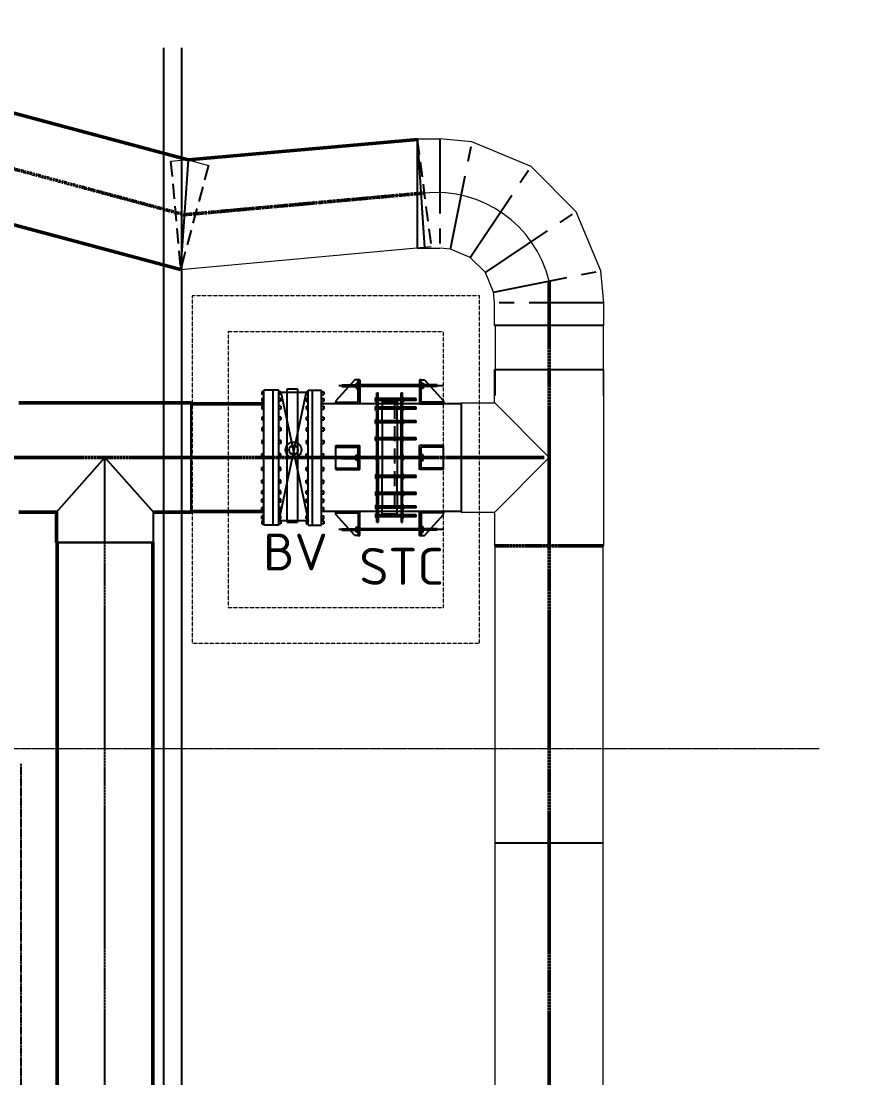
# Model space of a CAD drawing. Header units: inches. Extents: x 0 to 235202, y 0 to 361577.
# Drawn here: x 162908 to 169845, y 307980 to 316800 of the extents above; entities that cross this region are included whole.
import ezdxf

# ---------------------------------------------------------------- set-up
doc = ezdxf.new("R2010")
doc.units = ezdxf.units.IN
doc.header["$MEASUREMENT"] = 0
for name, pattern in [('CENTER', [2, 1.25, -0.25, 0.25, -0.25]), ('HIDDEN', [0.375, 0.25, -0.125]), ('PHANTOM2', [1.25, 0.625, -0.125, 0.125, -0.125, 0.125, -0.125])]:
    doc.linetypes.add(name, pattern=pattern)
for name, color, linetype, lineweight in [('.5', 8, 'Continuous', 0), ('DIM', 251, 'Continuous', 0), ('hid', 8, 'HIDDEN', 0)]:
    doc.layers.add(name, color=color, linetype=linetype, lineweight=lineweight)
for name, color, linetype in [('1', 1, 'CENTER'), ('2', 2, 'HIDDEN'), ('pipes', 2, 'Continuous'), ('sleeve type coupling', 1, 'Continuous'), ('steel elbow 90deg', 3, 'Continuous'), ('steel tee', 3, 'Continuous'), ('text', 3, 'Continuous')]:
    doc.layers.add(name, color=color, linetype=linetype)
doc.styles.add('ISO', font='isocpeur.ttf')
doc.styles.get("Standard").update_dxf_attribs({"font": 'arial.ttf'})
doc.linetypes.add('FENCE_LINE', pattern='A,0.5,-0.1,["X",Standard,S=0.1,R=0,X=-0.02,Y=-0.05],-0.1', length=0.7)

msp = doc.modelspace()

# ---------------------------------------------------------------- linework, layer by layer
at = {"layer": '.5', "color": 8, "linetype": 'CENTER', "ltscale": 10}
msp.add_line((169573.2, 310726.2), (105058.9, 310726.2), dxfattribs=at)
at = {"color": 8, "linetype": 'CENTER', "ltscale": 500}
for p, q in [((166404.8, 315818.2), (166404.8, 314905.4)), ((166493.9, 314896.6), (166671.9, 315791.9)), ((166658.4, 314828.4), (167165.5, 315587.4)), ((166784.3, 314702.5), (167543.3, 315209.6)), ((166852.4, 314538), (167747.7, 314716.1)), ((167774, 314449), (166861.2, 314449))]:
    msp.add_line(p, q, dxfattribs=at)
at = {"color": 8}
for p, q in [((165694.8, 313806.8), (165534.8, 313631.8)), ((165734.8, 313806.8), (165694.8, 313806.8)), ((165722.8, 313618.8), (165722.8, 313806.8)), ((165722.8, 313806.8), (165734.8, 313806.8)), ((165734.8, 313806.8), (165734.8, 313606.8)), ((166235.2, 313806.8), (166275.2, 313806.8)), ((166247.2, 313806.8), (166235.2, 313806.8)), ((166235.2, 313806.8), (166235.2, 313606.8)), ((166247.2, 313618.8), (166247.2, 313806.8)), ((166275.2, 313806.8), (166435.2, 313631.8)), ((164918, 313707.1), (164918, 313682.9)), ((164935.2, 313707.1), (164918, 313707.1)), ((164935.2, 313682.9), (164918, 313682.9)), ((164935.2, 312594.3), (164935.2, 313719.3)), ((165059.2, 313719.3), (164935.2, 313719.3)), ((165011.2, 312594.3), (165011.2, 313719.3)), ((165058.3, 313703.7), (165288, 313703.7)), ((165059.2, 312594.3), (165059.2, 313719.3)), ((165076.4, 313707.1), (165059.2, 313707.1)), ((165288, 313703.7), (165059.2, 312631.7)), ((165076.4, 313682.9), (165059.2, 313682.9)), ((165075.5, 313707.1), (165305.2, 312631.7)), ((165076.4, 313707.1), (165076.4, 313682.9)), ((165288, 313707.1), (165288, 313682.9)), ((165288, 313707.1), (165305.2, 313707.1)), ((165288, 313682.9), (165305.2, 313682.9)), ((165305.2, 313719.3), (165417.2, 313719.3)), ((165305.2, 312594.3), (165305.2, 313719.3)), ((165341.2, 312594.3), (165341.2, 313719.3)), ((165417.2, 312594.3), (165417.2, 313719.3)), ((165417.2, 313707.1), (165434.4, 313707.1)), ((165417.2, 313682.9), (165434.4, 313682.9)), ((165434.4, 313707.1), (165434.4, 313682.9)), ((164918, 313651.6), (164918, 313627.4)), ((164935.2, 313651.6), (164918, 313651.6)), ((164935.2, 313627.4), (164918, 313627.4)), ((164918, 313585.6), (164918, 313561.4)), ((164935.2, 313585.6), (164918, 313585.6)), ((165076.4, 313651.6), (165059.2, 313651.6)), ((165076.4, 313627.4), (165059.2, 313627.4)), ((165076.4, 313585.6), (165059.2, 313585.6)), ((165076.4, 313651.6), (165076.4, 313627.4)), ((165076.4, 313585.6), (165076.4, 313561.4)), ((165288, 313651.6), (165288, 313627.4)), ((165288, 313651.6), (165305.2, 313651.6)), ((165288, 313627.4), (165305.2, 313627.4)), ((165288, 313585.6), (165288, 313561.4)), ((165288, 313585.6), (165305.2, 313585.6)), ((165417.2, 313651.6), (165434.4, 313651.6)), ((165417.2, 313627.4), (165434.4, 313627.4)), ((165417.2, 313585.6), (165434.4, 313585.6)), ((165434.4, 313651.6), (165434.4, 313627.4)), ((165434.4, 313585.6), (165434.4, 313561.4)), ((165534.8, 313631.8), (165534.8, 313606.8)), ((165534.8, 313606.8), (165534.8, 313618.8)), ((165534.8, 313618.8), (165722.8, 313618.8)), ((165734.8, 313606.8), (165534.8, 313606.8)), ((166235.2, 313606.8), (166435.2, 313606.8)), ((166435.2, 313618.8), (166247.2, 313618.8)), ((166435.2, 313631.8), (166435.2, 313606.8)), ((166435.2, 313606.8), (166435.2, 313618.8)), ((164935.2, 313561.4), (164918, 313561.4)), ((164918, 313495.3), (164918, 313471.1)), ((164935.2, 313495.3), (164918, 313495.3)), ((165076.4, 313561.4), (165059.2, 313561.4)), ((165076.4, 313495.3), (165059.2, 313495.3)), ((165076.4, 313495.3), (165076.4, 313471.1)), ((165288, 313561.4), (165305.2, 313561.4)), ((165288, 313495.3), (165288, 313471.1)), ((165288, 313495.3), (165305.2, 313495.3)), ((165417.2, 313561.4), (165434.4, 313561.4)), ((165417.2, 313495.3), (165434.4, 313495.3)), ((165434.4, 313495.3), (165434.4, 313471.1)), ((164935.2, 313471.1), (164918, 313471.1)), ((164918, 313405.1), (164918, 313380.8)), ((164935.2, 313405.1), (164918, 313405.1)), ((165076.4, 313471.1), (165059.2, 313471.1)), ((165076.4, 313405.1), (165059.2, 313405.1)), ((165076.4, 313405.1), (165076.4, 313380.8)), ((165288, 313471.1), (165305.2, 313471.1)), ((165288, 313405.1), (165288, 313380.8)), ((165288, 313405.1), (165305.2, 313405.1)), ((165417.2, 313471.1), (165434.4, 313471.1)), ((165417.2, 313405.1), (165434.4, 313405.1)), ((165434.4, 313405.1), (165434.4, 313380.8)), ((164935.2, 313380.8), (164918, 313380.8)), ((165076.4, 313380.8), (165059.2, 313380.8)), ((165288, 313380.8), (165305.2, 313380.8)), ((165417.2, 313380.8), (165434.4, 313380.8)), ((164918, 313299.9), (164918, 313275.7)), ((164935.2, 313299.9), (164918, 313299.9)), ((164935.2, 313275.7), (164918, 313275.7)), ((165076.4, 313299.9), (165059.2, 313299.9)), ((165076.4, 313275.7), (165059.2, 313275.7)), ((165076.4, 313299.9), (165076.4, 313275.7)), ((165288, 313299.9), (165288, 313275.7)), ((165288, 313299.9), (165305.2, 313299.9)), ((165288, 313275.7), (165305.2, 313275.7)), ((165417.2, 313299.9), (165434.4, 313299.9)), ((165417.2, 313275.7), (165434.4, 313275.7)), ((165434.4, 313299.9), (165434.4, 313275.7)), ((165534.8, 313256.8), (165734.8, 313256.8)), ((165534.8, 313056.8), (165534.8, 313256.8)), ((165534.8, 313244.8), (165722.8, 313244.8)), ((165694.8, 313256.8), (165694.8, 313244.8)), ((165722.8, 313068.8), (165722.8, 313244.8)), ((165734.8, 313056.8), (165734.8, 313256.8)), ((166435.2, 313256.8), (166235.2, 313256.8)), ((166235.2, 313056.8), (166235.2, 313256.8)), ((166435.2, 313244.8), (166247.2, 313244.8)), ((166247.2, 313068.8), (166247.2, 313244.8)), ((166275.2, 313256.8), (166275.2, 313244.8)), ((166435.2, 313056.8), (166435.2, 313256.8)), ((164935.2, 313187.1), (164918, 313187.1)), ((164918, 313162.9), (164918, 313187.1)), ((164935.2, 313162.9), (164918, 313162.9)), ((165076.4, 313187.1), (165059.2, 313187.1)), ((165076.4, 313162.9), (165059.2, 313162.9)), ((165076.4, 313162.9), (165076.4, 313187.1)), ((165288, 313187.1), (165305.2, 313187.1)), ((165288, 313162.9), (165288, 313187.1)), ((165288, 313162.9), (165305.2, 313162.9)), ((165417.2, 313187.1), (165434.4, 313187.1)), ((165417.2, 313162.9), (165434.4, 313162.9)), ((165434.4, 313162.9), (165434.4, 313187.1)), ((164935.2, 313074.3), (164918, 313074.3)), ((164918, 313050), (164918, 313074.3)), ((164935.2, 313050), (164918, 313050)), ((165076.4, 313074.3), (165059.2, 313074.3)), ((165076.4, 313050), (165059.2, 313050)), ((165076.4, 313050), (165076.4, 313074.3)), ((165288, 313074.3), (165305.2, 313074.3)), ((165288, 313050), (165288, 313074.3)), ((165288, 313050), (165305.2, 313050)), ((165417.2, 313074.3), (165434.4, 313074.3)), ((165417.2, 313050), (165434.4, 313050)), ((165434.4, 313050), (165434.4, 313074.3)), ((165534.8, 313068.8), (165722.8, 313068.8)), ((165534.8, 313056.8), (165734.8, 313056.8)), ((165694.8, 313068.8), (165694.8, 313056.8)), ((166435.2, 313056.8), (166235.2, 313056.8)), ((166435.2, 313068.8), (166247.2, 313068.8)), ((166275.2, 313068.8), (166275.2, 313056.8)), ((164935.2, 312969.2), (164918, 312969.2)), ((164918, 312944.9), (164918, 312969.2)), ((165076.4, 312969.2), (165059.2, 312969.2)), ((165076.4, 312944.9), (165076.4, 312969.2)), ((165288, 312969.2), (165305.2, 312969.2)), ((165288, 312944.9), (165288, 312969.2)), ((165417.2, 312969.2), (165434.4, 312969.2)), ((165434.4, 312944.9), (165434.4, 312969.2)), ((164935.2, 312944.9), (164918, 312944.9)), ((164935.2, 312878.9), (164918, 312878.9)), ((164918, 312854.6), (164918, 312878.9)), ((165076.4, 312944.9), (165059.2, 312944.9)), ((165076.4, 312878.9), (165059.2, 312878.9)), ((165076.4, 312854.6), (165076.4, 312878.9)), ((165288, 312944.9), (165305.2, 312944.9)), ((165288, 312878.9), (165305.2, 312878.9)), ((165288, 312854.6), (165288, 312878.9)), ((165417.2, 312944.9), (165434.4, 312944.9)), ((165417.2, 312878.9), (165434.4, 312878.9)), ((165434.4, 312854.6), (165434.4, 312878.9)), ((164935.2, 312854.6), (164918, 312854.6)), ((164935.2, 312809.6), (164918, 312809.6)), ((164918, 312785.4), (164918, 312809.6)), ((164935.2, 312785.4), (164918, 312785.4)), ((165076.4, 312854.6), (165059.2, 312854.6)), ((165076.4, 312809.6), (165059.2, 312809.6)), ((165076.4, 312785.4), (165059.2, 312785.4)), ((165076.4, 312785.4), (165076.4, 312809.6)), ((165288, 312854.6), (165305.2, 312854.6)), ((165288, 312809.6), (165305.2, 312809.6)), ((165288, 312785.4), (165288, 312809.6)), ((165288, 312785.4), (165305.2, 312785.4)), ((165417.2, 312854.6), (165434.4, 312854.6)), ((165417.2, 312809.6), (165434.4, 312809.6)), ((165417.2, 312785.4), (165434.4, 312785.4)), ((165434.4, 312785.4), (165434.4, 312809.6)), ((164935.2, 312740.3), (164918, 312740.3)), ((164918, 312716.1), (164918, 312740.3)), ((164935.2, 312716.1), (164918, 312716.1)), ((165076.4, 312740.3), (165059.2, 312740.3)), ((165076.4, 312716.1), (165059.2, 312716.1)), ((165076.4, 312716.1), (165076.4, 312740.3)), ((165288, 312740.3), (165305.2, 312740.3)), ((165288, 312716.1), (165288, 312740.3)), ((165288, 312716.1), (165305.2, 312716.1)), ((165417.2, 312740.3), (165434.4, 312740.3)), ((165417.2, 312716.1), (165434.4, 312716.1)), ((165434.4, 312716.1), (165434.4, 312740.3)), ((165534.8, 312681.8), (165534.8, 312706.8)), ((165534.8, 312706.8), (165534.8, 312694.8)), ((165734.8, 312706.8), (165534.8, 312706.8)), ((165534.8, 312694.8), (165722.8, 312694.8)), ((165722.8, 312694.8), (165722.8, 312506.8)), ((165734.8, 312506.8), (165734.8, 312706.8)), ((166235.2, 312506.8), (166235.2, 312706.8)), ((166235.2, 312706.8), (166435.2, 312706.8)), ((166435.2, 312694.8), (166247.2, 312694.8)), ((166247.2, 312694.8), (166247.2, 312506.8)), ((166435.2, 312681.8), (166435.2, 312706.8)), ((166435.2, 312706.8), (166435.2, 312694.8)), ((164935.2, 312671.1), (164918, 312671.1)), ((164918, 312646.8), (164918, 312671.1)), ((164935.2, 312646.8), (164918, 312646.8)), ((164935.2, 312628.9), (164918, 312628.9)), ((164918, 312628.9), (164918, 312604.6)), ((164918, 312604.6), (164935.2, 312604.6)), ((165076.4, 312671.1), (165059.2, 312671.1)), ((165076.4, 312646.8), (165059.2, 312646.8)), ((165059.2, 312631.7), (165305.2, 312631.7)), ((165076.4, 312628.9), (165059.2, 312628.9)), ((165076.4, 312604.6), (165059.2, 312604.6)), ((165076.4, 312646.8), (165076.4, 312671.1)), ((165076.4, 312628.9), (165076.4, 312604.6)), ((165288, 312671.1), (165305.2, 312671.1)), ((165288, 312646.8), (165288, 312671.1)), ((165288, 312646.8), (165305.2, 312646.8)), ((165288, 312628.9), (165305.2, 312628.9)), ((165288, 312628.9), (165288, 312604.6)), ((165288, 312604.6), (165305.2, 312604.6)), ((165417.2, 312671.1), (165434.4, 312671.1)), ((165417.2, 312646.8), (165434.4, 312646.8)), ((165417.2, 312628.9), (165434.4, 312628.9)), ((165434.4, 312604.6), (165417.2, 312604.6)), ((165434.4, 312646.8), (165434.4, 312671.1)), ((165434.4, 312628.9), (165434.4, 312604.6)), ((165694.8, 312506.8), (165534.8, 312681.8)), ((166275.2, 312506.8), (166435.2, 312681.8)), ((165059.2, 312594.3), (164935.2, 312594.3)), ((165305.2, 312594.3), (165417.2, 312594.3)), ((165734.8, 312506.8), (165694.8, 312506.8)), ((165722.8, 312506.8), (165734.8, 312506.8)), ((166235.2, 312506.8), (166275.2, 312506.8)), ((166247.2, 312506.8), (166235.2, 312506.8))]:
    msp.add_line(p, q, dxfattribs=at)
at = {"color": 8, "linetype": 'HIDDEN'}
for p, q in [((165129.3, 312788.7), (165129.3, 313730.5)), ((165129.3, 313730.5), (165219.6, 313730.5)), ((165219.6, 312788.7), (165219.6, 313730.5)), ((165129.3, 312617.1), (165129.3, 312788.7)), ((165219.6, 312617.1), (165219.6, 312788.7)), ((165129.3, 312617.1), (165219.6, 312617.1))]:
    msp.add_line(p, q, dxfattribs=at)
at = {"color": 8, "linetype": 'PHANTOM2', "ltscale": 20}
msp.add_line((163607.6, 303012.5), (163607.6, 313156.8), dxfattribs=at)
at = {"color": 8}
for radius in [65.7, 37.5]:
    msp.add_circle((165182.2, 313221.2), radius, dxfattribs=at)
at = {"layer": '1', "color": 8, "linetype": 'CENTER', "ltscale": 0.09}
for p, q in [((166429.3, 313756.8), (165559.6, 313756.8)), ((165584.8, 313156.8), (166385.2, 313156.8)), ((166429.3, 312556.8), (165559.6, 312556.8))]:
    msp.add_line(p, q, dxfattribs=at)
at = {"layer": '1', "color": 8}
for p, q in [((165584.8, 313763.4), (165705.6, 313763.4)), ((165584.8, 313750.2), (165584.8, 313763.4)), ((165648.2, 313750.2), (165648.2, 313763.4)), ((165648.2, 313750.2), (165648.2, 313763.4)), ((165652.3, 313750.2), (165652.3, 313763.4)), ((165652.3, 313750.2), (165652.3, 313763.4)), ((165652.3, 313750.2), (165652.3, 313763.4)), ((165652.3, 313750.2), (165652.3, 313763.4)), ((165656.4, 313750.2), (165656.4, 313763.4)), ((165656.4, 313750.2), (165656.4, 313763.4)), ((165660.2, 313750.2), (165660.2, 313763.4)), ((165660.2, 313750.2), (165660.2, 313763.4)), ((165664.3, 313750.2), (165664.3, 313763.4)), ((165664.3, 313750.2), (165664.3, 313763.4)), ((165664.3, 313750.2), (165664.3, 313763.4)), ((165664.3, 313750.2), (165664.3, 313763.4)), ((165668.4, 313750.2), (165668.4, 313763.4)), ((165668.4, 313750.2), (165668.4, 313763.4)), ((165672.4, 313750.2), (165672.4, 313763.4)), ((165672.4, 313750.2), (165672.4, 313763.4)), ((165676.5, 313750.2), (165676.5, 313763.4)), ((165676.5, 313750.2), (165676.5, 313763.4)), ((165680.6, 313750.2), (165680.6, 313763.4)), ((165680.6, 313750.2), (165680.6, 313763.4)), ((165684.7, 313750.2), (165684.7, 313763.4)), ((165684.7, 313750.2), (165684.7, 313763.4)), ((165688.8, 313750.2), (165688.8, 313763.4)), ((165688.8, 313750.2), (165688.8, 313763.4)), ((165692.9, 313750.2), (165692.9, 313763.4)), ((165692.9, 313750.2), (165692.9, 313763.4)), ((165697, 313750.2), (165697, 313763.4)), ((165697, 313750.2), (165697, 313763.4)), ((165701, 313750.2), (165701, 313763.4)), ((165701, 313750.2), (165701, 313763.4)), ((165705.1, 313750.2), (165705.1, 313763.4)), ((165705.1, 313750.2), (165705.1, 313763.4)), ((165722.8, 313779.6), (165705.6, 313779.6)), ((165705.6, 313779.6), (165705.6, 313734)), ((165722.8, 313779.6), (165705.6, 313779.6)), ((165705.6, 313779.6), (165705.6, 313734)), ((165705.6, 313771.4), (165722.8, 313771.4)), ((165705.6, 313771.4), (165722.8, 313771.4)), ((165722.8, 313734), (165722.8, 313779.6)), ((165722.8, 313734), (165722.8, 313779.6)), ((166385.2, 313763.4), (165722.8, 313763.4)), ((165725.6, 313750.2), (165725.6, 313763.4)), ((165725.6, 313750.2), (165725.6, 313763.4)), ((165729.7, 313750.2), (165729.7, 313763.4)), ((165729.7, 313750.2), (165729.7, 313763.4)), ((165733.7, 313750.2), (165733.7, 313763.4)), ((165733.7, 313750.2), (165733.7, 313763.4)), ((165737.8, 313750.2), (165737.8, 313763.4)), ((165737.8, 313750.2), (165737.8, 313763.4)), ((165741.9, 313750.2), (165741.9, 313763.4)), ((165741.9, 313750.2), (165741.9, 313763.4)), ((165746, 313750.2), (165746, 313763.4)), ((165746, 313750.2), (165746, 313763.4)), ((165750.1, 313750.2), (165750.1, 313763.4)), ((165750.1, 313750.2), (165750.1, 313763.4)), ((165754.2, 313750.2), (165754.2, 313763.4)), ((165754.2, 313750.2), (165754.2, 313763.4)), ((166215.8, 313750.2), (166215.8, 313763.4)), ((166215.8, 313750.2), (166215.8, 313763.4)), ((166219.9, 313750.2), (166219.9, 313763.4)), ((166219.9, 313750.2), (166219.9, 313763.4)), ((166224, 313750.2), (166224, 313763.4)), ((166224, 313750.2), (166224, 313763.4)), ((166228.1, 313750.2), (166228.1, 313763.4)), ((166228.1, 313750.2), (166228.1, 313763.4)), ((166232.2, 313750.2), (166232.2, 313763.4)), ((166232.2, 313750.2), (166232.2, 313763.4)), ((166236.2, 313750.2), (166236.2, 313763.4)), ((166236.2, 313750.2), (166236.2, 313763.4)), ((166240.3, 313750.2), (166240.3, 313763.4)), ((166240.3, 313750.2), (166240.3, 313763.4)), ((166244.4, 313750.2), (166244.4, 313763.4)), ((166244.4, 313750.2), (166244.4, 313763.4)), ((166247.2, 313779.6), (166264.4, 313779.6)), ((166247.2, 313734), (166247.2, 313779.6)), ((166247.2, 313779.6), (166264.4, 313779.6)), ((166247.2, 313734), (166247.2, 313779.6)), ((166264.4, 313771.4), (166247.2, 313771.4)), ((166264.4, 313771.4), (166247.2, 313771.4)), ((166264.4, 313779.6), (166264.4, 313734)), ((166264.4, 313779.6), (166264.4, 313734)), ((166385.2, 313763.4), (166264.4, 313763.4)), ((166264.8, 313750.2), (166264.8, 313763.4)), ((166264.8, 313750.2), (166264.8, 313763.4)), ((166268.9, 313750.2), (166268.9, 313763.4)), ((166268.9, 313750.2), (166268.9, 313763.4)), ((166273, 313750.2), (166273, 313763.4)), ((166273, 313750.2), (166273, 313763.4)), ((166277.1, 313750.2), (166277.1, 313763.4)), ((166277.1, 313750.2), (166277.1, 313763.4)), ((166281.2, 313750.2), (166281.2, 313763.4)), ((166281.2, 313750.2), (166281.2, 313763.4)), ((166285.3, 313750.2), (166285.3, 313763.4)), ((166285.3, 313750.2), (166285.3, 313763.4)), ((166289.4, 313750.2), (166289.4, 313763.4)), ((166289.4, 313750.2), (166289.4, 313763.4)), ((166293.4, 313750.2), (166293.4, 313763.4)), ((166293.4, 313750.2), (166293.4, 313763.4)), ((166297.5, 313750.2), (166297.5, 313763.4)), ((166297.5, 313750.2), (166297.5, 313763.4)), ((166301.6, 313750.2), (166301.6, 313763.4)), ((166301.6, 313750.2), (166301.6, 313763.4)), ((166305.7, 313750.2), (166305.7, 313763.4)), ((166305.7, 313750.2), (166305.7, 313763.4)), ((166305.7, 313750.2), (166305.7, 313763.4)), ((166305.7, 313750.2), (166305.7, 313763.4)), ((166309.8, 313750.2), (166309.8, 313763.4)), ((166309.8, 313750.2), (166309.8, 313763.4)), ((166313.6, 313750.2), (166313.6, 313763.4)), ((166313.6, 313750.2), (166313.6, 313763.4)), ((166317.7, 313750.2), (166317.7, 313763.4)), ((166317.7, 313750.2), (166317.7, 313763.4)), ((166317.7, 313750.2), (166317.7, 313763.4)), ((166317.7, 313750.2), (166317.7, 313763.4)), ((166321.8, 313750.2), (166321.8, 313763.4)), ((166321.8, 313750.2), (166321.8, 313763.4)), ((166385.2, 313750.2), (166385.2, 313763.4)), ((165584.8, 313750.2), (165705.6, 313750.2)), ((165705.6, 313742.2), (165722.8, 313742.2)), ((165705.6, 313742.2), (165722.8, 313742.2)), ((165705.6, 313734), (165722.8, 313734)), ((165705.6, 313734), (165722.8, 313734)), ((166385.2, 313750.2), (165722.8, 313750.2)), ((166264.4, 313742.2), (166247.2, 313742.2)), ((166264.4, 313742.2), (166247.2, 313742.2)), ((166264.4, 313734), (166247.2, 313734)), ((166264.4, 313734), (166247.2, 313734)), ((166385.2, 313750.2), (166264.4, 313750.2)), ((165584.8, 313163.4), (165705.6, 313163.4)), ((165584.8, 313163.4), (165584.8, 313150.2)), ((165584.8, 313163.4), (165584.8, 313150.2)), ((165584.8, 313150.2), (165705.6, 313150.2)), ((165648.2, 313163.4), (165648.2, 313150.2)), ((165648.2, 313163.4), (165648.2, 313150.2)), ((165652.3, 313163.4), (165652.3, 313150.2)), ((165652.3, 313163.4), (165652.3, 313150.2)), ((165652.3, 313163.4), (165652.3, 313150.2)), ((165652.3, 313163.4), (165652.3, 313150.2)), ((165656.4, 313163.4), (165656.4, 313150.2)), ((165656.4, 313163.4), (165656.4, 313150.2)), ((165660.2, 313163.4), (165660.2, 313150.2)), ((165660.2, 313163.4), (165660.2, 313150.2)), ((165664.3, 313163.4), (165664.3, 313150.2)), ((165664.3, 313163.4), (165664.3, 313150.2)), ((165664.3, 313163.4), (165664.3, 313150.2)), ((165664.3, 313163.4), (165664.3, 313150.2)), ((165668.4, 313163.4), (165668.4, 313150.2)), ((165668.4, 313163.4), (165668.4, 313150.2)), ((165672.4, 313163.4), (165672.4, 313150.2)), ((165672.4, 313163.4), (165672.4, 313150.2)), ((165676.5, 313163.4), (165676.5, 313150.2)), ((165676.5, 313163.4), (165676.5, 313150.2)), ((165680.6, 313163.4), (165680.6, 313150.2)), ((165680.6, 313163.4), (165680.6, 313150.2)), ((165684.7, 313163.4), (165684.7, 313150.2)), ((165684.7, 313163.4), (165684.7, 313150.2)), ((165688.8, 313163.4), (165688.8, 313150.2)), ((165688.8, 313163.4), (165688.8, 313150.2)), ((165692.9, 313163.4), (165692.9, 313150.2)), ((165692.9, 313163.4), (165692.9, 313150.2)), ((165697, 313163.4), (165697, 313150.2)), ((165697, 313163.4), (165697, 313150.2)), ((165701, 313163.4), (165701, 313150.2)), ((165701, 313163.4), (165701, 313150.2)), ((165705.1, 313163.4), (165705.1, 313150.2)), ((165705.1, 313163.4), (165705.1, 313150.2)), ((165705.6, 313134), (165705.6, 313179.6)), ((165705.6, 313179.6), (165722.8, 313179.6)), ((165705.6, 313134), (165705.6, 313179.6)), ((165705.6, 313179.6), (165722.8, 313179.6)), ((165705.6, 313171.4), (165722.8, 313171.4)), ((165705.6, 313171.4), (165722.8, 313171.4)), ((165705.6, 313142.2), (165722.8, 313142.2)), ((165705.6, 313142.2), (165722.8, 313142.2)), ((165722.8, 313134), (165705.6, 313134)), ((165722.8, 313134), (165705.6, 313134)), ((165722.8, 313179.6), (165722.8, 313134)), ((165722.8, 313179.6), (165722.8, 313134)), ((166385.2, 313163.4), (165722.8, 313163.4)), ((166385.2, 313150.2), (165722.8, 313150.2)), ((165725.6, 313163.4), (165725.6, 313150.2)), ((165725.6, 313163.4), (165725.6, 313150.2)), ((165729.7, 313163.4), (165729.7, 313150.2)), ((165729.7, 313163.4), (165729.7, 313150.2)), ((165733.7, 313163.4), (165733.7, 313150.2)), ((165733.7, 313163.4), (165733.7, 313150.2)), ((165737.8, 313163.4), (165737.8, 313150.2)), ((165737.8, 313163.4), (165737.8, 313150.2)), ((165741.9, 313163.4), (165741.9, 313150.2)), ((165741.9, 313163.4), (165741.9, 313150.2)), ((165746, 313163.4), (165746, 313150.2)), ((165746, 313163.4), (165746, 313150.2)), ((165750.1, 313163.4), (165750.1, 313150.2)), ((165750.1, 313163.4), (165750.1, 313150.2)), ((165754.2, 313163.4), (165754.2, 313150.2)), ((165754.2, 313163.4), (165754.2, 313150.2)), ((166215.8, 313163.4), (166215.8, 313150.2)), ((166215.8, 313163.4), (166215.8, 313150.2)), ((166219.9, 313163.4), (166219.9, 313150.2)), ((166219.9, 313163.4), (166219.9, 313150.2)), ((166224, 313163.4), (166224, 313150.2)), ((166224, 313163.4), (166224, 313150.2)), ((166228.1, 313163.4), (166228.1, 313150.2)), ((166228.1, 313163.4), (166228.1, 313150.2)), ((166232.2, 313163.4), (166232.2, 313150.2)), ((166232.2, 313163.4), (166232.2, 313150.2)), ((166236.2, 313163.4), (166236.2, 313150.2)), ((166236.2, 313163.4), (166236.2, 313150.2)), ((166240.3, 313163.4), (166240.3, 313150.2)), ((166240.3, 313163.4), (166240.3, 313150.2)), ((166244.4, 313163.4), (166244.4, 313150.2)), ((166244.4, 313163.4), (166244.4, 313150.2)), ((166264.4, 313179.6), (166247.2, 313179.6)), ((166247.2, 313179.6), (166247.2, 313134)), ((166264.4, 313179.6), (166247.2, 313179.6)), ((166247.2, 313179.6), (166247.2, 313134)), ((166264.4, 313171.4), (166247.2, 313171.4)), ((166264.4, 313171.4), (166247.2, 313171.4)), ((166264.4, 313142.2), (166247.2, 313142.2)), ((166264.4, 313142.2), (166247.2, 313142.2)), ((166247.2, 313134), (166264.4, 313134)), ((166247.2, 313134), (166264.4, 313134)), ((166264.4, 313134), (166264.4, 313179.6)), ((166264.4, 313134), (166264.4, 313179.6)), ((166385.2, 313163.4), (166264.4, 313163.4)), ((166385.2, 313150.2), (166264.4, 313150.2)), ((166264.8, 313163.4), (166264.8, 313150.2)), ((166264.8, 313163.4), (166264.8, 313150.2)), ((166268.9, 313163.4), (166268.9, 313150.2)), ((166268.9, 313163.4), (166268.9, 313150.2)), ((166273, 313163.4), (166273, 313150.2)), ((166273, 313163.4), (166273, 313150.2)), ((166277.1, 313163.4), (166277.1, 313150.2)), ((166277.1, 313163.4), (166277.1, 313150.2)), ((166281.2, 313163.4), (166281.2, 313150.2)), ((166281.2, 313163.4), (166281.2, 313150.2)), ((166285.3, 313163.4), (166285.3, 313150.2)), ((166285.3, 313163.4), (166285.3, 313150.2)), ((166289.4, 313163.4), (166289.4, 313150.2)), ((166289.4, 313163.4), (166289.4, 313150.2)), ((166293.4, 313163.4), (166293.4, 313150.2)), ((166293.4, 313163.4), (166293.4, 313150.2)), ((166297.5, 313163.4), (166297.5, 313150.2)), ((166297.5, 313163.4), (166297.5, 313150.2)), ((166301.6, 313163.4), (166301.6, 313150.2)), ((166301.6, 313163.4), (166301.6, 313150.2)), ((166305.7, 313163.4), (166305.7, 313150.2)), ((166305.7, 313163.4), (166305.7, 313150.2)), ((166305.7, 313163.4), (166305.7, 313150.2)), ((166305.7, 313163.4), (166305.7, 313150.2)), ((166309.8, 313163.4), (166309.8, 313150.2)), ((166309.8, 313163.4), (166309.8, 313150.2)), ((166313.6, 313163.4), (166313.6, 313150.2)), ((166313.6, 313163.4), (166313.6, 313150.2)), ((166317.7, 313163.4), (166317.7, 313150.2)), ((166317.7, 313163.4), (166317.7, 313150.2)), ((166317.7, 313163.4), (166317.7, 313150.2)), ((166317.7, 313163.4), (166317.7, 313150.2)), ((166321.8, 313163.4), (166321.8, 313150.2)), ((166321.8, 313163.4), (166321.8, 313150.2)), ((166385.2, 313163.4), (166385.2, 313150.2)), ((166385.2, 313163.4), (166385.2, 313150.2)), ((165584.8, 312563.4), (165705.6, 312563.4)), ((165584.8, 312550.2), (165584.8, 312563.4)), ((165584.8, 312550.2), (165705.6, 312550.2)), ((165660.2, 312563.4), (165660.2, 312550.2)), ((165660.2, 312563.4), (165660.2, 312550.2)), ((165664.3, 312563.4), (165664.3, 312550.2)), ((165664.3, 312563.4), (165664.3, 312550.2)), ((165664.3, 312563.4), (165664.3, 312550.2)), ((165664.3, 312563.4), (165664.3, 312550.2)), ((165668.4, 312563.4), (165668.4, 312550.2)), ((165668.4, 312563.4), (165668.4, 312550.2)), ((165672.4, 312563.4), (165672.4, 312550.2)), ((165672.4, 312563.4), (165672.4, 312550.2)), ((165676.5, 312563.4), (165676.5, 312550.2)), ((165676.5, 312563.4), (165676.5, 312550.2)), ((165680.6, 312563.4), (165680.6, 312550.2)), ((165680.6, 312563.4), (165680.6, 312550.2)), ((165684.7, 312563.4), (165684.7, 312550.2)), ((165684.7, 312563.4), (165684.7, 312550.2)), ((165688.8, 312563.4), (165688.8, 312550.2)), ((165688.8, 312563.4), (165688.8, 312550.2)), ((165692.9, 312563.4), (165692.9, 312550.2)), ((165692.9, 312563.4), (165692.9, 312550.2)), ((165697, 312563.4), (165697, 312550.2)), ((165697, 312563.4), (165697, 312550.2)), ((165701, 312563.4), (165701, 312550.2)), ((165701, 312563.4), (165701, 312550.2)), ((165705.1, 312563.4), (165705.1, 312550.2)), ((165705.1, 312563.4), (165705.1, 312550.2)), ((165705.6, 312534), (165705.6, 312579.6)), ((165705.6, 312579.6), (165722.8, 312579.6)), ((165705.6, 312534), (165705.6, 312579.6)), ((165705.6, 312579.6), (165722.8, 312579.6)), ((165705.6, 312571.4), (165722.8, 312571.4)), ((165705.6, 312571.4), (165722.8, 312571.4)), ((165705.6, 312542.2), (165722.8, 312542.2)), ((165705.6, 312542.2), (165722.8, 312542.2)), ((165722.8, 312534), (165705.6, 312534)), ((165722.8, 312534), (165705.6, 312534)), ((165722.8, 312579.6), (165722.8, 312534)), ((165722.8, 312579.6), (165722.8, 312534)), ((166385.2, 312563.4), (165722.8, 312563.4)), ((166385.2, 312550.2), (165722.8, 312550.2)), ((165725.6, 312563.4), (165725.6, 312550.2)), ((165725.6, 312563.4), (165725.6, 312550.2)), ((165729.7, 312563.4), (165729.7, 312550.2)), ((165729.7, 312563.4), (165729.7, 312550.2)), ((165733.7, 312563.4), (165733.7, 312550.2)), ((165733.7, 312563.4), (165733.7, 312550.2)), ((165737.8, 312563.4), (165737.8, 312550.2)), ((165737.8, 312563.4), (165737.8, 312550.2)), ((165741.9, 312563.4), (165741.9, 312550.2)), ((165741.9, 312563.4), (165741.9, 312550.2)), ((165746, 312563.4), (165746, 312550.2)), ((165746, 312563.4), (165746, 312550.2)), ((165750.1, 312563.4), (165750.1, 312550.2)), ((165750.1, 312563.4), (165750.1, 312550.2)), ((165754.2, 312563.4), (165754.2, 312550.2)), ((165754.2, 312563.4), (165754.2, 312550.2)), ((166215.8, 312563.4), (166215.8, 312550.2)), ((166215.8, 312563.4), (166215.8, 312550.2)), ((166219.9, 312563.4), (166219.9, 312550.2)), ((166219.9, 312563.4), (166219.9, 312550.2)), ((166224, 312563.4), (166224, 312550.2)), ((166224, 312563.4), (166224, 312550.2)), ((166228.1, 312563.4), (166228.1, 312550.2)), ((166228.1, 312563.4), (166228.1, 312550.2)), ((166232.2, 312563.4), (166232.2, 312550.2)), ((166232.2, 312563.4), (166232.2, 312550.2)), ((166236.2, 312563.4), (166236.2, 312550.2)), ((166236.2, 312563.4), (166236.2, 312550.2)), ((166240.3, 312563.4), (166240.3, 312550.2)), ((166240.3, 312563.4), (166240.3, 312550.2)), ((166244.4, 312563.4), (166244.4, 312550.2)), ((166244.4, 312563.4), (166244.4, 312550.2)), ((166264.4, 312579.6), (166247.2, 312579.6)), ((166247.2, 312579.6), (166247.2, 312534)), ((166264.4, 312579.6), (166247.2, 312579.6)), ((166247.2, 312579.6), (166247.2, 312534)), ((166264.4, 312571.4), (166247.2, 312571.4)), ((166264.4, 312571.4), (166247.2, 312571.4)), ((166264.4, 312542.2), (166247.2, 312542.2)), ((166264.4, 312542.2), (166247.2, 312542.2)), ((166247.2, 312534), (166264.4, 312534)), ((166247.2, 312534), (166264.4, 312534)), ((166264.4, 312534), (166264.4, 312579.6)), ((166264.4, 312534), (166264.4, 312579.6)), ((166385.2, 312563.4), (166264.4, 312563.4)), ((166385.2, 312550.2), (166264.4, 312550.2)), ((166264.8, 312563.4), (166264.8, 312550.2)), ((166264.8, 312563.4), (166264.8, 312550.2)), ((166268.9, 312563.4), (166268.9, 312550.2)), ((166268.9, 312563.4), (166268.9, 312550.2)), ((166273, 312563.4), (166273, 312550.2)), ((166273, 312563.4), (166273, 312550.2)), ((166277.1, 312563.4), (166277.1, 312550.2)), ((166277.1, 312563.4), (166277.1, 312550.2)), ((166281.2, 312563.4), (166281.2, 312550.2)), ((166281.2, 312563.4), (166281.2, 312550.2)), ((166285.3, 312563.4), (166285.3, 312550.2)), ((166285.3, 312563.4), (166285.3, 312550.2)), ((166289.4, 312563.4), (166289.4, 312550.2)), ((166289.4, 312563.4), (166289.4, 312550.2)), ((166293.4, 312563.4), (166293.4, 312550.2)), ((166293.4, 312563.4), (166293.4, 312550.2)), ((166297.5, 312563.4), (166297.5, 312550.2)), ((166297.5, 312563.4), (166297.5, 312550.2)), ((166301.6, 312563.4), (166301.6, 312550.2)), ((166301.6, 312563.4), (166301.6, 312550.2)), ((166305.7, 312563.4), (166305.7, 312550.2)), ((166305.7, 312563.4), (166305.7, 312550.2)), ((166305.7, 312563.4), (166305.7, 312550.2)), ((166305.7, 312563.4), (166305.7, 312550.2)), ((166309.8, 312563.4), (166309.8, 312550.2)), ((166309.8, 312563.4), (166309.8, 312550.2)), ((166313.6, 312563.4), (166313.6, 312550.2)), ((166313.6, 312563.4), (166313.6, 312550.2)), ((166317.7, 312563.4), (166317.7, 312550.2)), ((166317.7, 312563.4), (166317.7, 312550.2)), ((166317.7, 312563.4), (166317.7, 312550.2)), ((166317.7, 312563.4), (166317.7, 312550.2)), ((166321.8, 312563.4), (166321.8, 312550.2)), ((166321.8, 312563.4), (166321.8, 312550.2)), ((166385.2, 312550.2), (166385.2, 312563.4))]:
    msp.add_line(p, q, dxfattribs=at)
at = {"layer": '1', "color": 8, "linetype": 'HIDDEN', "ltscale": 0.009}
for p, q in [((165722.8, 313763.4), (165705.6, 313763.4)), ((165709.2, 313750.2), (165709.2, 313763.4)), ((165709.2, 313750.2), (165709.2, 313763.4)), ((165713.3, 313750.2), (165713.3, 313763.4)), ((165713.3, 313750.2), (165713.3, 313763.4)), ((165717.4, 313750.2), (165717.4, 313763.4)), ((165717.4, 313750.2), (165717.4, 313763.4)), ((165721.5, 313750.2), (165721.5, 313763.4)), ((165721.5, 313750.2), (165721.5, 313763.4)), ((166247.2, 313763.4), (166264.4, 313763.4)), ((166248.5, 313750.2), (166248.5, 313763.4)), ((166248.5, 313750.2), (166248.5, 313763.4)), ((166252.6, 313750.2), (166252.6, 313763.4)), ((166252.6, 313750.2), (166252.6, 313763.4)), ((166256.7, 313750.2), (166256.7, 313763.4)), ((166256.7, 313750.2), (166256.7, 313763.4)), ((166260.8, 313750.2), (166260.8, 313763.4)), ((166260.8, 313750.2), (166260.8, 313763.4)), ((165722.8, 313750.2), (165705.6, 313750.2)), ((166247.2, 313750.2), (166264.4, 313750.2)), ((165722.8, 313163.4), (165705.6, 313163.4)), ((165722.8, 313150.2), (165705.6, 313150.2)), ((165709.2, 313163.4), (165709.2, 313150.2)), ((165709.2, 313163.4), (165709.2, 313150.2)), ((165713.3, 313163.4), (165713.3, 313150.2)), ((165713.3, 313163.4), (165713.3, 313150.2)), ((165717.4, 313163.4), (165717.4, 313150.2)), ((165717.4, 313163.4), (165717.4, 313150.2)), ((165721.5, 313163.4), (165721.5, 313150.2)), ((165721.5, 313163.4), (165721.5, 313150.2)), ((166247.2, 313163.4), (166264.4, 313163.4)), ((166247.2, 313150.2), (166264.4, 313150.2)), ((166248.5, 313163.4), (166248.5, 313150.2)), ((166248.5, 313163.4), (166248.5, 313150.2)), ((166252.6, 313163.4), (166252.6, 313150.2)), ((166252.6, 313163.4), (166252.6, 313150.2)), ((166256.7, 313163.4), (166256.7, 313150.2)), ((166256.7, 313163.4), (166256.7, 313150.2)), ((166260.8, 313163.4), (166260.8, 313150.2)), ((166260.8, 313163.4), (166260.8, 313150.2)), ((165722.8, 312563.4), (165705.6, 312563.4)), ((165722.8, 312550.2), (165705.6, 312550.2)), ((165709.2, 312563.4), (165709.2, 312550.2)), ((165709.2, 312563.4), (165709.2, 312550.2)), ((165713.3, 312563.4), (165713.3, 312550.2)), ((165713.3, 312563.4), (165713.3, 312550.2)), ((165717.4, 312563.4), (165717.4, 312550.2)), ((165717.4, 312563.4), (165717.4, 312550.2)), ((165721.5, 312563.4), (165721.5, 312550.2)), ((165721.5, 312563.4), (165721.5, 312550.2)), ((166247.2, 312563.4), (166264.4, 312563.4)), ((166247.2, 312550.2), (166264.4, 312550.2)), ((166248.5, 312563.4), (166248.5, 312550.2)), ((166248.5, 312563.4), (166248.5, 312550.2)), ((166252.6, 312563.4), (166252.6, 312550.2)), ((166252.6, 312563.4), (166252.6, 312550.2)), ((166256.7, 312563.4), (166256.7, 312550.2)), ((166256.7, 312563.4), (166256.7, 312550.2)), ((166260.8, 312563.4), (166260.8, 312550.2)), ((166260.8, 312563.4), (166260.8, 312550.2))]:
    msp.add_line(p, q, dxfattribs=at)
at = {"layer": '2', "color": 8}
for p, q in [((166216.3, 315811.8), (166276.3, 314905.4)), ((166867.6, 313891.8), (167767.6, 313891.8)), ((164327.6, 313606.8), (164327.6, 312706.8)), ((166582.6, 313606.8), (166582.6, 312706.7)), ((164007.6, 312449.3), (163207.6, 312449.3)), ((166867.6, 309940.3), (167767.6, 309940.3))]:
    msp.add_line(p, q, dxfattribs=at)
at = {"layer": '2', "color": 8, "linetype": 'HIDDEN', "ltscale": 500}
msp.add_line((166024.9, 313606.8), (166024.9, 312706.8), dxfattribs=at)
at = {"layer": 'DIM', "color": 8, "lineweight": 50}
for p, q in [((161061.3, 316511.8), (164303.8, 315641.6)), ((164303.8, 315641.6), (166216.3, 315811.8)), ((160942.6, 315611.8), (164238.7, 314727.2)), ((164327.6, 313613.1), (162887.6, 313613.1)), ((164935.2, 313606.8), (164327.6, 313606.8)), ((163202.2, 312700.4), (162887.6, 312700.4)), ((163202.2, 312449.3), (163202.2, 312700.4)), ((164013, 312700.4), (164327.6, 312700.4)), ((164935.2, 312706.8), (164327.6, 312706.8)), ((163207.6, 304021.7), (163207.6, 312449.3)), ((164007.6, 304021.7), (164007.6, 312449.3))]:
    msp.add_line(p, q, dxfattribs=at)
at = {"layer": 'DIM', "color": 8, "linetype": 'PHANTOM2', "lineweight": 50, "ltscale": 20}
for p, q in [((161002, 316061.8), (164271.3, 315184.4)), ((164271.3, 315184.4), (166273.7, 315365.4)), ((167317.6, 314630.5), (167317.6, 297036.8)), ((167275.4, 313156.8), (126257.7, 313156.8)), ((166867.6, 312421.8), (167767.6, 312421.8))]:
    msp.add_line(p, q, dxfattribs=at)
at = {"layer": 'DIM', "color": 8}
for p, q in [((166216.2, 315818.2), (166404.8, 315818.2)), ((166671.9, 315791.9), (166404.8, 315818.2)), ((167165.5, 315587.4), (166671.9, 315791.9)), ((167543.3, 315209.6), (167165.5, 315587.4)), ((167747.7, 314716.1), (167543.3, 315209.6)), ((164238.9, 314727.2), (166331.1, 314919.1)), ((166216.2, 314905.4), (166404.8, 314905.4)), ((166493.9, 314896.6), (166404.8, 314905.4)), ((166658.4, 314828.4), (166493.9, 314896.6)), ((166784.3, 314702.5), (166658.4, 314828.4)), ((166852.4, 314538), (166784.3, 314702.5)), ((167774, 314449), (167747.7, 314716.1)), ((166861.2, 314449), (166852.4, 314538)), ((166861.2, 314260.3), (166861.2, 314449)), ((167774, 314260.3), (167774, 314449)), ((166867.6, 314260.3), (166867.6, 313675.3)), ((167767.6, 314260.3), (167767.6, 313675.3)), ((166861.2, 313891.8), (167773.9, 313891.8)), ((166861.2, 313615.6), (166861.2, 313891.8)), ((167773.9, 312421.8), (167773.9, 313891.8)), ((166582.6, 313613.1), (166861.2, 313613.1)), ((166582.6, 312700.4), (166582.6, 313613.1)), ((167317.6, 313156.8), (166861.2, 313615.6)), ((166861.2, 312697.9), (167317.6, 313156.8)), ((166582.6, 312700.4), (166861.2, 312700.4)), ((166861.2, 312697.9), (166861.2, 312421.8)), ((167773.9, 312421.8), (166861.2, 312421.8)), ((166867.6, 301034), (166867.6, 312421.8)), ((167767.6, 301034), (167767.6, 312421.8))]:
    msp.add_line(p, q, dxfattribs=at)
at = {"layer": 'DIM', "color": 8, "linetype": 'Continuous'}
for q in [(164156.2, 315628.1), (164472, 315596.5)]:
    msp.add_line((164303.8, 315641.6), q, dxfattribs=at)
at = {"layer": 'DIM', "color": 8, "linetype": 'HIDDEN', "ltscale": 7}
for p, q in [((166735.2, 314506.8), (164335.2, 314506.8)), ((164335.2, 314506.8), (164335.2, 311606.8)), ((166735.2, 311606.8), (166735.2, 314506.8)), ((166435.2, 314206.8), (164635.2, 314206.8)), ((164635.2, 314206.8), (164635.2, 311906.8)), ((166435.2, 311906.8), (166435.2, 314206.8)), ((164635.2, 311906.8), (166435.2, 311906.8)), ((164335.2, 311606.8), (166735.2, 311606.8))]:
    msp.add_line(p, q, dxfattribs=at)
at = {"layer": 'DIM', "color": 8, "linetype": 'HIDDEN', "lineweight": 25, "ltscale": 10}
msp.add_line((162907.6, 304799.5), (162907.6, 310599.5), dxfattribs=at)
at = {"layer": 'DIM', "color": 8, "linetype": 'FENCE_LINE', "ltscale": 25}
msp.add_arc((127089.7, 369471.7), 54111.5, 255.14688, 351.11413, dxfattribs=at)
at = {"layer": 'hid', "color": 8, "ltscale": 0.1}
for p, q in [((165921.3, 313644.2), (165889.3, 313644.2)), ((165921.3, 313633.8), (165921.3, 313644.2)), ((166048.7, 313644.2), (166048.7, 313633.8)), ((166080.7, 313644.2), (166048.7, 313644.2)), ((165921.3, 312669.4), (165889.3, 312669.4)), ((165921.3, 312679.7), (165921.3, 312669.4)), ((166048.7, 312669.4), (166048.7, 312679.7)), ((166080.7, 312669.4), (166048.7, 312669.4))]:
    msp.add_line(p, q, dxfattribs=at)
at = {"layer": 'hid', "color": 8, "linetype": 'Continuous'}
msp.add_arc((166372.9, 314397.5), 973, 13.85671, 95.85367, dxfattribs=at)
at = {"layer": 'pipes', "color": 8, "ltscale": 2000}
for p, q in [((164095.8, 316577.3), (164095.8, 301412.6)), ((164245.8, 316577.3), (164245.8, 295881.8)), ((164303.8, 315641.6), (164239.1, 314728.4)), ((166582.6, 313606.8), (165417.2, 313606.8)), ((166582.6, 312706.8), (165417.2, 312706.8))]:
    msp.add_line(p, q, dxfattribs=at)
at = {"layer": 'sleeve type coupling', "color": 8}
for p, q in [((165877.3, 312616.8), (165877.3, 313696.8)), ((165877.3, 313696.8), (165889.3, 313696.8)), ((165889.3, 313156.8), (165889.3, 313696.8)), ((166080.7, 313156.8), (166080.7, 313696.8)), ((166080.7, 313696.8), (166092.7, 313696.8)), ((166092.7, 312616.8), (166092.7, 313696.8)), ((165877.3, 313657.2), (165867, 313657.2)), ((165867, 313626.4), (165867, 313657.2)), ((165867, 313649.5), (165877.3, 313649.5)), ((165867, 313634.1), (165877.3, 313634.1)), ((165867, 313626.4), (165877.3, 313626.4)), ((165877.3, 313584.8), (165867, 313584.8)), ((165867, 313553.9), (165867, 313584.8)), ((165867, 313577.1), (165877.3, 313577.1)), ((166080.7, 313649.8), (165889.3, 313649.8)), ((166080.7, 313633.8), (165889.3, 313633.8)), ((166080.7, 313577.4), (165889.3, 313577.4)), ((165921.3, 313633.8), (165921.3, 313577.4)), ((165921.3, 313626.7), (166048.7, 313626.7)), ((166048.7, 313633.8), (166048.7, 313577.4)), ((166092.7, 313657.2), (166103, 313657.2)), ((166207.3, 313649.5), (166092.7, 313649.5)), ((166207.3, 313634.1), (166092.7, 313634.1)), ((166103, 313626.4), (166092.7, 313626.4)), ((166092.7, 313584.8), (166103, 313584.8)), ((166207.3, 313577.1), (166092.7, 313577.1)), ((166103, 313626.4), (166103, 313657.2)), ((166103, 313553.9), (166103, 313584.8)), ((166207.3, 313634.1), (166207.3, 313649.5)), ((166207.3, 313561.7), (166207.3, 313577.1)), ((165867, 313561.7), (165877.3, 313561.7)), ((165867, 313553.9), (165877.3, 313553.9)), ((166080.7, 313561.4), (165889.3, 313561.4)), ((165921.3, 313464.5), (165921.3, 313561.4)), ((166048.7, 313464.5), (166048.7, 313561.4)), ((166207.3, 313561.7), (166092.7, 313561.7)), ((166103, 313553.9), (166092.7, 313553.9)), ((165877.3, 313472), (165867, 313472)), ((165867, 313441.1), (165867, 313472)), ((165867, 313464.3), (165877.3, 313464.3)), ((165867, 313448.8), (165877.3, 313448.8)), ((165867, 313441.1), (165877.3, 313441.1)), ((166080.7, 313464.5), (165889.3, 313464.5)), ((166080.7, 313448.5), (165889.3, 313448.5)), ((165921.3, 313448.5), (165921.3, 313322.4)), ((166048.7, 313448.5), (166048.7, 313322.4)), ((166092.7, 313472), (166103, 313472)), ((166207.3, 313464.3), (166092.7, 313464.3)), ((166207.3, 313448.8), (166092.7, 313448.8)), ((166103, 313441.1), (166092.7, 313441.1)), ((166103, 313441.1), (166103, 313472)), ((166207.3, 313448.8), (166207.3, 313464.3)), ((165867, 313298.9), (165867, 313329.8)), ((165877.3, 313329.8), (165867, 313329.8)), ((165867, 313322.1), (165877.3, 313322.1)), ((166080.7, 313322.4), (165889.3, 313322.4)), ((166092.7, 313329.8), (166103, 313329.8)), ((166207.3, 313322.1), (166092.7, 313322.1)), ((166103, 313298.9), (166103, 313329.8)), ((166207.3, 313306.7), (166207.3, 313322.1)), ((165867, 313306.7), (165877.3, 313306.7)), ((165867, 313298.9), (165877.3, 313298.9)), ((166080.7, 313306.4), (165889.3, 313306.4)), ((165921.3, 313306.4), (165921.3, 313164.8)), ((166048.7, 313306.4), (166048.7, 313164.8)), ((166207.3, 313306.7), (166092.7, 313306.7)), ((166103, 313298.9), (166092.7, 313298.9)), ((165867, 313172.2), (165867, 313141.3)), ((165867, 313172.2), (165877.3, 313172.2)), ((165867, 313164.5), (165877.3, 313164.5)), ((165867, 313149.1), (165877.3, 313149.1)), ((165877.3, 313141.3), (165867, 313141.3)), ((166080.7, 313164.8), (165889.3, 313164.8)), ((165889.3, 313156.8), (165889.3, 312616.8)), ((166080.7, 313148.8), (165889.3, 313148.8)), ((165921.3, 313148.8), (165921.3, 313007.2)), ((166048.7, 313148.8), (166048.7, 313007.2)), ((166080.7, 313156.8), (166080.7, 312616.8)), ((166103, 313172.2), (166092.7, 313172.2)), ((166207.3, 313164.5), (166092.7, 313164.5)), ((166207.3, 313149.1), (166092.7, 313149.1)), ((166092.7, 313141.3), (166103, 313141.3)), ((166103, 313172.2), (166103, 313141.3)), ((166207.3, 313149.1), (166207.3, 313164.5)), ((165867, 313014.6), (165877.3, 313014.6)), ((165867, 313014.6), (165867, 312983.8)), ((165867, 313006.9), (165877.3, 313006.9)), ((165867, 312991.5), (165877.3, 312991.5)), ((165877.3, 312983.8), (165867, 312983.8)), ((166080.7, 313007.2), (165889.3, 313007.2)), ((166080.7, 312991.2), (165889.3, 312991.2)), ((165921.3, 312865), (165921.3, 312991.2)), ((166048.7, 312865), (166048.7, 312991.2)), ((166103, 313014.6), (166092.7, 313014.6)), ((166207.3, 313006.9), (166092.7, 313006.9)), ((166207.3, 312991.5), (166092.7, 312991.5)), ((166092.7, 312983.8), (166103, 312983.8)), ((166103, 313014.6), (166103, 312983.8)), ((166207.3, 312991.5), (166207.3, 313006.9)), ((165867, 312872.4), (165867, 312841.6)), ((165867, 312872.4), (165877.3, 312872.4)), ((166103, 312872.4), (166092.7, 312872.4)), ((166103, 312872.4), (166103, 312841.6)), ((165867, 312864.7), (165877.3, 312864.7)), ((165867, 312849.3), (165877.3, 312849.3)), ((165877.3, 312841.6), (165867, 312841.6)), ((166080.7, 312865), (165889.3, 312865)), ((166080.7, 312849), (165889.3, 312849)), ((165921.3, 312849), (165921.3, 312752.2)), ((166048.7, 312849), (166048.7, 312752.2)), ((166207.3, 312864.7), (166092.7, 312864.7)), ((166207.3, 312849.3), (166092.7, 312849.3)), ((166092.7, 312841.6), (166103, 312841.6)), ((166207.3, 312849.3), (166207.3, 312864.7)), ((165867, 312759.6), (165867, 312728.8)), ((165867, 312759.6), (165877.3, 312759.6)), ((165867, 312751.9), (165877.3, 312751.9)), ((165867, 312736.5), (165877.3, 312736.5)), ((165877.3, 312728.8), (165867, 312728.8)), ((166080.7, 312752.2), (165889.3, 312752.2)), ((166080.7, 312736.2), (165889.3, 312736.2)), ((165921.3, 312679.7), (165921.3, 312736.2)), ((166048.7, 312679.7), (166048.7, 312736.2)), ((166103, 312759.6), (166092.7, 312759.6)), ((166207.3, 312751.9), (166092.7, 312751.9)), ((166207.3, 312736.5), (166092.7, 312736.5)), ((166092.7, 312728.8), (166103, 312728.8)), ((166103, 312759.6), (166103, 312728.8)), ((166207.3, 312736.5), (166207.3, 312751.9)), ((165867, 312687.2), (165867, 312656.3)), ((165867, 312687.2), (165877.3, 312687.2)), ((165867, 312679.5), (165877.3, 312679.5)), ((165867, 312664), (165877.3, 312664)), ((165877.3, 312656.3), (165867, 312656.3)), ((165877.3, 312616.8), (165889.3, 312616.8)), ((166080.7, 312679.7), (165889.3, 312679.7)), ((166080.7, 312663.7), (165889.3, 312663.7)), ((165921.3, 312686.9), (166048.7, 312686.9)), ((166080.7, 312616.8), (166092.7, 312616.8)), ((166103, 312687.2), (166092.7, 312687.2)), ((166207.3, 312679.4), (166092.7, 312679.5)), ((166207.3, 312664), (166092.7, 312664)), ((166092.7, 312656.3), (166103, 312656.3)), ((166103, 312687.2), (166103, 312656.3)), ((166207.3, 312664), (166207.3, 312679.4))]:
    msp.add_line(p, q, dxfattribs=at)
at = {"layer": 'sleeve type coupling', "color": 8, "linetype": 'HIDDEN', "ltscale": 25}
for p, q in [((165921.3, 313577.4), (165921.3, 313561.4)), ((165921.3, 313577.4), (165921.3, 313561.4)), ((165921.3, 313577.4), (165921.3, 313561.4)), ((166048.7, 313577.4), (166048.7, 313561.4)), ((166048.7, 313577.4), (166048.7, 313561.4)), ((166048.7, 313577.4), (166048.7, 313561.4)), ((165921.3, 313464.5), (165921.3, 313448.5)), ((166048.7, 313464.5), (166048.7, 313448.5)), ((165921.3, 313322.4), (165921.3, 313306.4)), ((166048.7, 313322.4), (166048.7, 313306.4)), ((165921.3, 313148.8), (165921.3, 313164.8)), ((166048.7, 313148.8), (166048.7, 313164.8)), ((165921.3, 312991.2), (165921.3, 313007.2)), ((166048.7, 312991.2), (166048.7, 313007.2)), ((165921.3, 312849), (165921.3, 312865)), ((166048.7, 312849), (166048.7, 312865)), ((165921.3, 312736.2), (165921.3, 312752.2)), ((165921.3, 312736.2), (165921.3, 312752.2)), ((165921.3, 312736.2), (165921.3, 312752.2)), ((166048.7, 312736.2), (166048.7, 312752.2)), ((166048.7, 312736.2), (166048.7, 312752.2)), ((166048.7, 312736.2), (166048.7, 312752.2))]:
    msp.add_line(p, q, dxfattribs=at)
at = {"layer": 'steel elbow 90deg', "color": 8}
for p, q in [((166216.2, 315818.2), (166216.2, 314905.4)), ((167774, 314260.3), (166861.2, 314260.3))]:
    msp.add_line(p, q, dxfattribs=at)
at = {"layer": 'steel tee', "color": 8}
for p, q in [((164327.6, 312700.4), (164327.6, 313613.1)), ((163202.2, 312700.4), (163607.6, 313157.2)), ((163607.6, 313157.2), (164013, 312700.4)), ((164013, 312449.3), (164013, 312700.4)), ((163202.2, 312449.3), (164013, 312449.3))]:
    msp.add_line(p, q, dxfattribs=at)
at = {"layer": 'text', "color": 8, "linetype": 'HIDDEN', "ltscale": 500}
for p, q in [((166216.2, 315811.8), (166331, 314919.1)), ((164156.2, 315628.5), (164238.9, 314727.2)), ((164472.3, 315597.7), (164239.1, 314728.4))]:
    msp.add_line(p, q, dxfattribs=at)
at = {"layer": 'text', "color": 8}
msp.add_line((166867.6, 309940.3), (167767.6, 309940.3), dxfattribs=at)

# ---------------------------------------------------------------- texts
at = {"layer": 'text', "color": 8, "style": 'ISO'}
for s, p in [('BV', (164928.9, 312215.8)), ('STC', (165731.9, 312095.4))]:
    msp.add_text(s, height=307.62, dxfattribs=at).set_placement(p)

doc.saveas('drawing.dxf')
